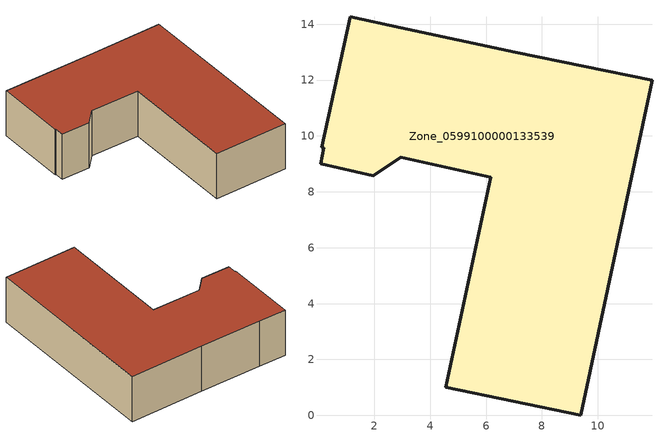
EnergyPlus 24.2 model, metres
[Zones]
Zone_0599100000133539
 floor ground (C_G): 0.08,9.01 0.2,9.58 0.12,9.59 1.14,14.27 2.95,13.87 7.04,13 11.94,11.99 9.39,0 4.55,1 6.17,8.53 2.94,9.23 1.97,8.58 z0
 wall outside (C_F): 4.55,1 9.39,0 11.94,11.99 7.04,13 2.95,13.87 1.14,14.27 0.12,9.59 0.2,9.58 0.08,9.01 1.97,8.58 2.94,9.23 6.17,8.53 4.55,1 z0:3.21
 roof outside (C_R): 0.2,9.58 0.08,9.01 1.97,8.58 2.94,9.23 6.17,8.53 4.55,1 9.39,0 11.94,11.99 7.04,13 2.95,13.87 1.14,14.27 0.12,9.59 z3.21
[BUILDING]
Pand.0599100000133539: North Axis=0; Terrain=City; Loads Convergence Tolerance Value=0.04; Temperature Convergence Tolerance Value=0.4; Solar Distribution=FullExterior; Maximum Number of Warmup Days=25; Minimum Number of Warmup Days=1
[Site:Location]
Rotterdam.The.Hague.AP_ZH_NLD Design_Conditions: Latitude=51.96; Longitude=4.45; Time Zone=1; Elevation=-4.5
[SITE:GROUNDTEMPERATURE:BUILDINGSURFACE]
18, 18, 18, 18, 18, 18, 18, 18, 18, 18, 18, 18
[MATERIAL] Thermal Absorptance=0.9; Solar Absorptance=0.7; Visible Absorptance=0.7
Name | Roughness | Thickness | Conductivity | Density | Specific Heat
G.TI.1975-1991 | MediumSmooth | 0.15 | 0.288461 | 540 | 1210
F.TI.1975-1991 | Rough | 0.3 | 0.230769 | 1920 | 840
R.TI.1975-1991 | MediumRough | 0.2 | 0.153846 | 1500 | 1000
[CONSTRUCTION]
C_G: G.TI.1975-1991
C_F: F.TI.1975-1991
C_R: R.TI.1975-1991
[ZONE]
Zone_0599100000133539: Type=1; Multiplier=1; Ceiling Height=Autocalculate; Volume=Autocalculate; Floor Area=autocalculate; Part of Total Floor Area=Yes
[ZONEINFILTRATION:DESIGNFLOWRATE]
Infil_Zone_0599100000133539: Zone or ZoneList or Space or SpaceList=Zone_0599100000133539; Schedule=AlwaysOn; Design Flow Rate Calculation Method=Flow/Area; Flow Rate per Floor Area=0.003; Constant Term Coefficient=1; Temperature Term Coefficient=0; Velocity Term Coefficient=0; Velocity Squared Term Coefficient=0
[HVACTEMPLATE:ZONE:IDEALLOADSAIRSYSTEM]
Zone_0599100000133539: Maximum Heating Supply Air Temperature=50; Minimum Cooling Supply Air Temperature=13; Maximum Heating Supply Air Humidity Ratio=0.0156; Minimum Cooling Supply Air Humidity Ratio=0.0077; Heating Limit=NoLimit; Cooling Limit=NoLimit; Dehumidification Control Type=ConstantSensibleHeatRatio; Cooling Sensible Heat Ratio=0.7; Dehumidification Setpoint=60; Humidification Control Type=None; Humidification Setpoint=30; Outdoor Air Method=None; Outdoor Air Flow Rate per Person=0.00944; Outdoor Air Flow Rate per Zone Floor Area=0; Outdoor Air Flow Rate per Zone=0; Demand Controlled Ventilation Type=None; Outdoor Air Economizer Type=NoEconomizer; Heat Recovery Type=None; Sensible Heat Recovery Effectiveness=0.7; Latent Heat Recovery Effectiveness=0.65
[ZONECONTROL:THERMOSTAT]
ThermostatControl_Zone_0599100000133539: Zone or ZoneList=Zone_0599100000133539; Control Type Schedule=DualSetpointControlType; Control 1=Thermostat_Zone_0599100000133539; Temperature Difference Between Cutout And Setpoint=0
[THERMOSTATSETPOINT:DUALSETPOINT]
Thermostat_Zone_0599100000133539: Heating Setpoint Temperature Schedule=HeatingSetpoint_Zone_0599100000133539; Cooling Setpoint Temperature Schedule=CoolingSetpoint_Zone_0599100000133539
[SCHEDULE:COMPACT]
HeatingSetpoint_Zone_0599100000133539: Through: 12/31, For: AllDays, Until: 24:00, 21
CoolingSetpoint_Zone_0599100000133539: Through: 12/31, For: AllDays, Until: 24:00, 24
DualSetpointControlType: Through: 12/31, For: AllDays, Until: 24:00, 4
AlwaysOn: Through: 12/31, For: AllDays, Until: 24:00, 1
